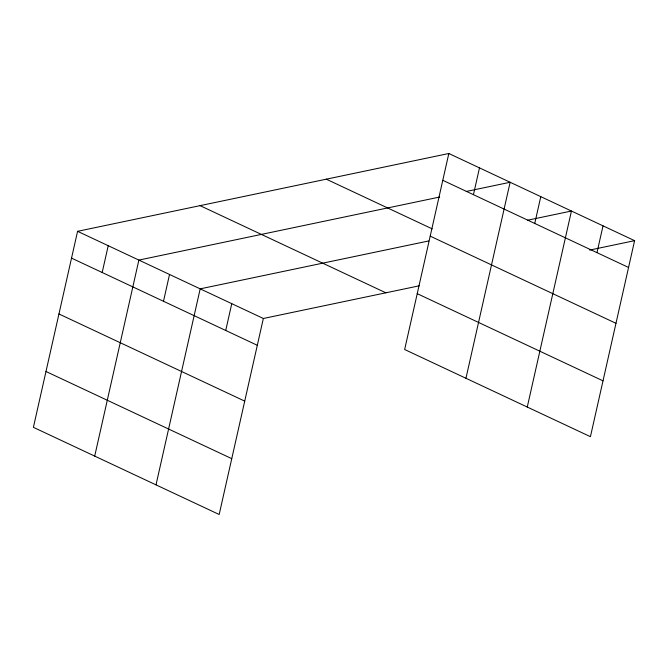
<?xml version="1.0" encoding="UTF-8"?>
<svg xmlns="http://www.w3.org/2000/svg" width="668" height="668" viewBox="0 0 668 668"><rect width="100%" height="100%" fill="white"/><g stroke="black" fill="none" stroke-linecap="round" stroke-linejoin="round"><path stroke-width="1" d="M448.829 153.498L404.649 349.514L590.428 436.68L634.6 240.664L448.829 153.498L77.572 231.32L33.4 427.336L219.171 514.502L263.351 318.486L419.187 285.82M102.187 272.502L108.224 245.707M94.706 456.094L138.877 260.086L439.686 197.035M163.493 301.268L169.53 274.464M156.011 484.859L200.183 288.852L428.731 240.948M225.726 330.468L231.763 303.673M473.437 194.689L479.482 167.885M465.955 378.28L510.135 182.264L466.231 191.465M534.742 223.454L540.788 196.651M527.261 407.046L571.441 211.03L527.536 220.231M596.975 252.654L603.02 225.851M589.677 250.082L634.6 240.664M442.784 180.302L628.563 267.467M326.31 179.183L432.204 228.865M430.2 236.138L615.98 323.312M417.233 293.669L603.012 380.844M200.083 205.644L385.862 292.809M77.572 231.32L263.351 318.486M71.534 258.124L257.305 345.289M58.951 313.96L244.722 401.126M45.983 371.491L231.754 458.657"/></g></svg>
